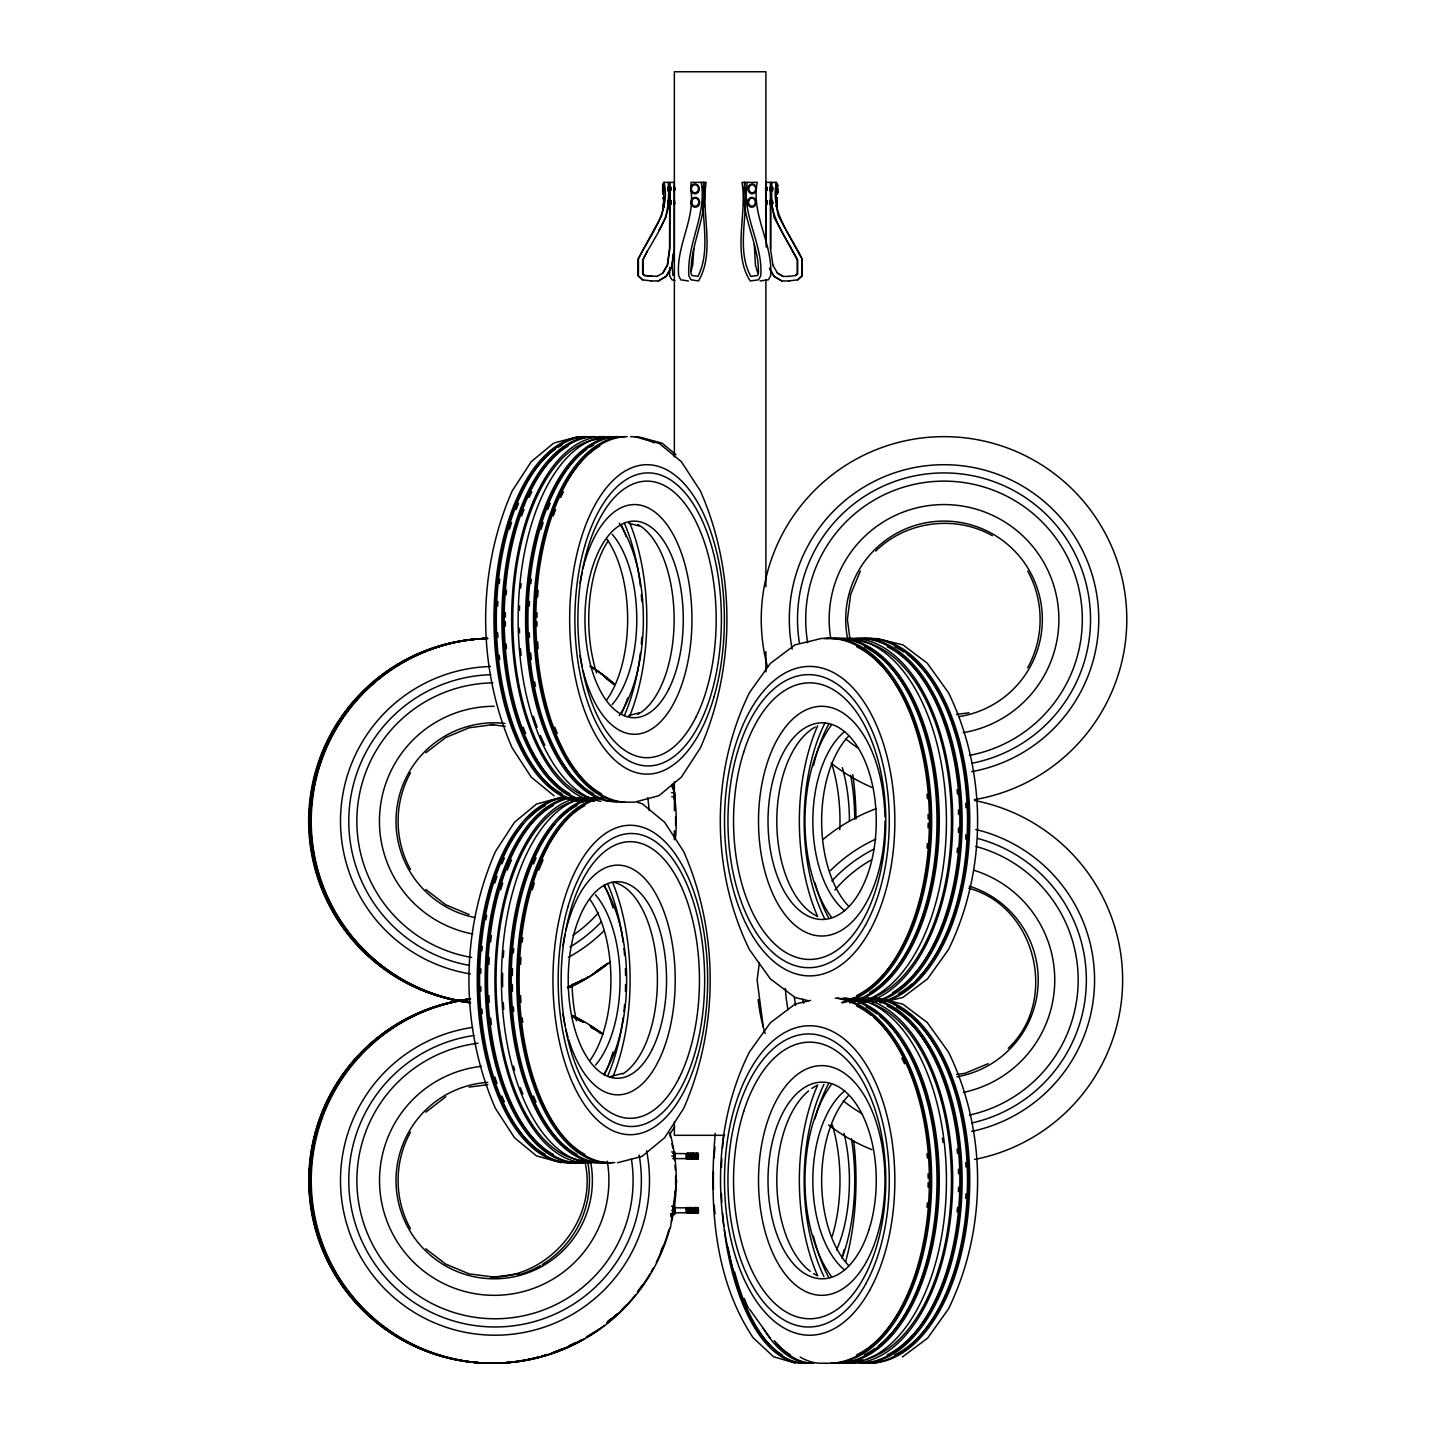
<?xml version="1.0" encoding="UTF-8"?>
<svg xmlns="http://www.w3.org/2000/svg" width="1435" height="1435" viewBox="0 0 1435 1435"><rect width="100%" height="100%" fill="white"/><g stroke="black" fill="none" stroke-linecap="round" stroke-linejoin="round"><path stroke-width="1.5" d="M765.59 189.312L765.59 187.806M765.734 202.712L765.68 200.362L765.895 201.779M765.572 190.64L765.842 188.631M765.967 202.03L766.38 204.272M765.68 189.564L765.895 190.999L766.182 188.631M766.577 190.891L766.523 188.128M766.703 204.398L766.649 202.03M766.9 202.658L766.99 201.061M770.003 189.312L770.003 188.272M771.008 189.833L771.33 187.411M771.958 203.967L771.492 202.174M772.173 202.712L771.779 200.344L772.335 201.779M772.245 202.963L772.496 201.671M772.532 188.81L772.64 187.07L772.371 189.833M772.712 188.792L772.712 189.833M662.934 191.375L662.898 186.424M662.952 190.191L663.078 188.738M663.634 203.573L663.759 182.371L668.62 182.371C675.221 212.685 655.311 235.035 642.629 260.004L642.629 273.888L644.423 275.502L657.302 276.381M776.945 203.573L776.532 197.33L776.407 198.783M777.573 190.819L777.465 192.846L777.196 183.949L777.196 193.851L777.357 191.662M777.626 190.191L777.357 186.424M668.046 188.81L668.064 187.662M668.118 204.398L668.118 200.362L668.333 201.653M668.315 189.689L668.315 188.631M668.477 188.272C668.172 185.151 667.939 190.173 668.567 187.806M668.979 187.321L668.567 188.272M669.015 202.532L668.656 203.68M669.32 189.689L668.997 188.631M669.499 189.133L669.248 190.281M669.643 187.07L669.32 188.128M669.697 202.532L670.306 203.447M669.661 189.689L669.912 188.272M670.163 189.133L670.001 190.155M670.378 202.532L670.145 204.272M670.342 189.689L670.342 188.631M670.629 201.779L670.827 200.523L670.845 204.398M670.683 189.689L670.683 188.631M670.845 189.133L670.773 190.066M673.733 189.689L673.733 188.631M673.93 203.07L674.271 201.061M674.073 189.689L674.073 188.631M674.45 202.532L674.593 204.218M674.432 202.084L674.773 203.357M671.598 792.64L674.845 792.64L674.629 798.542M671.598 1151.964L674.845 1151.964L674.719 1158.601L674.593 1157.328M671.598 1206.261L674.845 1206.261L674.719 1212.898L674.593 1211.624M766.093 188.81L765.572 187.411M766.38 200.81L766.146 202.532M766.559 202.658L766.685 204.38L766.828 202.532M770.218 202.963L770.38 201.061L770.631 202.209M770.164 189.259L769.913 190.155M770.29 203.07L770.469 201.671M770.326 189.833L770.667 187.806M770.667 189.833L771.008 188.272M771.743 203.07L771.115 200.362L771.582 201.295M772.191 189.259L772.335 190.891M772.676 202.658L772.478 204.021L772.586 202.963M777.178 188.469L777.304 191.375M668.333 202.963L668.315 203.913M668.262 201.779L668.459 204.272M668.477 189.564L668.279 190.981L668.064 190.066M668.602 201.779L668.459 200.362L668.333 201.295M669.015 202.963L668.853 202.03M668.943 201.779L669.338 200.774M669.158 189.564L668.943 190.999L669.14 189.958M669.356 202.963L668.943 203.447M669.41 188.38L669.248 187.411M669.625 201.779L670.001 200.774M669.822 189.564L669.822 189.958M669.697 202.963L669.553 248.757L667.347 264.937L662.791 273.027M669.912 187.806L670.342 188.128M670.199 203.537L670.127 201.187L670.378 202.084M670.163 189.564L670.611 190.64M670.288 201.779L670.36 201.295M670.593 187.806L670.773 188.81L670.827 187.393M670.701 202.963L670.163 204.398M673.894 189.564L674.055 190.819M673.75 203.68L674.091 202.963M674.737 190.155L674.755 188.128M686.343 1210.602L686.594 1212.18L686.325 1211.248M686.845 1211.355L686.827 1208.521M687.688 1156.305L687.455 1158.691M687.867 1157.076L687.867 1154.87M688.37 1156.305L687.742 1158.906L688.1 1157.112M688.549 1157.076L688.513 1154.224M689.051 1156.305L688.154 1158.278M688.961 1212.665L688.549 1209.884M688.89 1211.355L688.513 1208.521M689.051 1210.602L689.302 1212.18L689.033 1211.248M689.553 1211.355L689.535 1208.521M690.396 1156.305L690.181 1158.117M690.576 1157.076L690.576 1154.87M691.078 1156.305L690.289 1158.565M690.576 1209.149L690.648 1212.18L690.737 1211.248M691.257 1157.076L691.562 1154.224M691.257 1211.355L691.078 1210.602M692.1 1156.305L692.226 1158.278M692.603 1157.076L692.585 1154.224M692.764 1156.305L693.087 1158.763M692.262 1211.355L692.585 1208.521M692.764 1210.602L692.675 1212.18L692.764 1211.248M693.607 1154.224L693.159 1158.906L692.172 1157.112M693.446 1210.602L693.356 1212.18L693.446 1211.248M693.607 1208.521L693.769 1213.041M692.962 1158.583L693.84 1158.906L694.63 1154.87M692.89 1212.414L693.84 1213.185L693.787 1210.602M694.127 1210.602L694.379 1212.18M694.809 1156.305L695.419 1158.404L695.796 1157.543M695.311 1157.076L695.293 1154.224M695.473 1156.305L695.76 1158.027M695.473 1210.602L695.383 1212.18L695.473 1211.248M696.316 1154.224L695.939 1158.117M696.477 1213.041L696.154 1210.602M696.316 1158.44L697.338 1154.87M696.836 1210.602L697.087 1212.18L696.818 1211.248M698.307 1153.722L698.199 1158.924L697.518 1156.305M697.338 1209.149L697.338 1212.019L697.518 1210.602M697.841 1156.951L697.894 1153.184L696.836 1155.641M698.253 1155.803L698.002 1153.74M698.181 1210.602L698.092 1212.18L698.181 1211.248M698.361 1211.355L698.325 1208.037M697.93 1208.862L698.199 1213.221L698.522 1210.602M663.203 190.191L663.042 193.851L662.934 186.424M663.616 204.774L663.598 203.232M776.927 204.774L776.909 203.232M777.609 191.375L777.591 189.833M765.752 189.689L765.859 190.819M766.236 202.209L766.218 201.779M766.433 189.689L766.236 190.891L766.003 189.133M766.523 187.68L766.774 188.38M766.559 203.07L766.487 202.532M766.703 187.895L766.774 188.81M766.9 201.779L766.362 200.362L766.9 202.209M766.756 187.662L766.936 190.281M769.949 203.07L770.111 204.272M770.057 201.061L770.093 200.362M770.595 190.155L770.164 189.689M770.631 203.07L770.451 204.021L770.559 202.963M770.559 201.653L770.792 200.523L770.972 201.779M770.954 190.819L770.828 189.689M770.739 204.218L771.061 201.061L771.312 202.209M771.259 190.155L771.169 189.689M771.115 204.398L771.312 203.07M771.617 190.819L771.851 189.689M771.922 201.653L771.761 200.703M772.604 203.68L771.994 203.07M772.586 201.653L772.676 202.209M668.136 189.958L668.244 190.891M668.262 201.384L668.782 190.514M668.567 187.411L668.279 187.07M668.333 203.357L668.459 204.398M668.279 190.819L668.8 189.958M668.746 188.003L668.602 186.963M668.782 200.81L669.015 202.084M669.445 200.81L668.997 200.774M670.091 190.066L669.948 190.999L669.481 189.958M669.697 203.357L669.14 204.398M670.683 200.774L669.625 201.384L669.768 190.568M669.697 202.084L670.181 200.47M670.486 190.514L670.163 189.958M670.288 186.963L670.827 187.59M670.504 204.398L670.36 203.357M673.93 203.931L673.93 201.061M765.716 204.021L765.806 202.532M765.913 190.64L766.362 189.564M765.877 203.447L766.362 204.398M765.985 200.703L765.824 200.99M766.38 190.514L766.416 190.066M770.057 200.703L769.949 201.779M769.967 190.891L770.272 190.819M771.133 200.81L770.739 200.47M771.151 190.568L771.169 190.066M771.133 204.021L770.434 204.398M771.851 190.066L771.635 190.981M772.335 190.999L772.191 190.066L772.317 190.981M772.12 204.398L772.263 203.68M772.532 190.066L772.478 190.514M662.665 185.402L662.629 190.191M662.665 186.765L662.916 185.402L662.916 186.765M662.916 192.398L662.916 190.819M663.634 201.008L663.723 207.25L663.598 204.218M776.909 205.797L776.909 204.218M777.34 186.765L777.34 185.402M686.217 1158.565L686.827 1154.224M686.809 1158.278L686.845 1154.87M687.006 1156.951L687.491 1158.278M687.347 1211.248L687.329 1213.041M689.033 1156.951L689.015 1158.763M688.029 1211.248L687.867 1209.149M689.715 1156.951L689.069 1158.924L689.231 1155.588M690.379 1158.763L689.894 1154.87M688.692 1211.248L688.836 1212.575M690.522 1158.278L691.06 1156.951M690.056 1211.248L689.894 1209.149M691.724 1158.763L691.742 1156.951M691.562 1158.44L691.939 1155.588M692.423 1156.951L692.244 1158.44M691.401 1211.248L691.544 1212.575M691.742 1211.248L691.222 1208.521M693.392 1158.404L693.446 1156.951M692.244 1212.019L692.244 1208.521M692.423 1211.248L692.531 1212.97M694.109 1156.951L694.432 1158.763M694.719 1158.368L694.45 1156.951M694.899 1157.668L694.791 1156.951M695.796 1158.763L695.634 1154.224M694.45 1211.248L694.612 1208.521M696.154 1156.951L696.101 1158.404M694.935 1212.575L694.953 1208.521M696.818 1156.951L697.141 1158.763M697.159 1156.951C696.603 1159.283 698.271 1159.534 697.589 1157.112M696.154 1211.248L696.011 1209.884M697.5 1156.951L697.984 1158.278M696.549 1213.185L696.495 1211.248M697.948 1158.691L698.181 1156.951M697.643 1212.575L697.5 1211.248M697.841 1211.248L698.002 1208.521M674.755 794.29L674.593 800.838M674.629 1154.26L674.593 1160.162M674.593 1209.077L674.719 1207.804L674.845 1214.458L671.347 1214.458M668.925 187.124L669.428 187.662M674.558 190.281L674.414 188.128M671.616 1213.651L671.293 1216.97L670.988 1213.651M671.957 1213.651L671.634 1216.97L671.329 1213.651M663.347 198.783L663.562 199.322M663.598 198.783L663.723 197.33L663.867 199.824M766.218 186.945L766.362 187.895L766.9 186.945M766.039 204.272L766.146 202.963M765.877 201.384L766.344 200.47M769.931 187.321L770.147 188.003M770.487 190.353L770.469 201.348M770.29 201.779L770.075 200.47M770.936 187.321L770.828 188.38M770.434 204.272L770.9 202.963M771.671 190.891L771.761 200.47M772.156 204.021L771.904 202.963M777.357 185.922L777.375 184.613M776.819 207.088L776.873 205.044M777.555 191.662L777.465 193.851L777.573 192.398M686.091 1154.583L686.952 1153.83M686.307 1157.543L686.432 1158.691L686.073 1157.112M686.325 1155.014L686.271 1153.83M687.096 1157.112L686.683 1158.924L686.522 1155.588M687.15 1158.278L686.737 1158.906M687.437 1154.583L687.993 1153.435M687.688 1155.014L687.742 1153.184L687.006 1155.014M686.091 1208.862L686.917 1207.965M688.8 1154.583L688.854 1153.74M686.325 1209.292L686.271 1208.126M686.737 1213.185L686.307 1211.822L686.934 1212.665M686.612 1208.126L686.683 1207.499M689.446 1158.906L689.517 1158.278M687.526 1207.84L687.096 1208.862L687.311 1207.732M689.787 1158.906L689.697 1157.543M690.145 1154.583L690.361 1153.435M687.491 1212.575L688.011 1211.822M688.674 1207.732L687.778 1208.862L687.706 1207.499M690.486 1154.583L691.078 1153.22M688.118 1208.862L687.993 1207.732M691.006 1153.83L690.199 1153.74M688.154 1212.575L688.352 1213.041M691.168 1154.583L691.365 1153.991M688.674 1211.822L688.423 1213.185M691.383 1157.543L691.437 1158.924M688.979 1208.126L688.818 1208.378M689.392 1213.221L689.015 1211.822M689.32 1208.126L689.661 1208.288M691.742 1155.014L692.208 1153.722M692.513 1154.583L692.244 1153.74M690.02 1212.306L690.414 1213.221L689.822 1211.965M692.89 1158.117L693.033 1153.83M690.486 1208.862L690.737 1207.499L690.396 1209.292M693.195 1154.583L692.908 1153.74M693.715 1153.83L693.159 1153.184M691.168 1208.862L691.042 1207.732M693.876 1154.583L694.074 1153.991M691.562 1208.037L691.724 1208.736M694.092 1157.543L693.876 1158.691M691.688 1208.126L691.76 1207.499M691.849 1212.97L691.724 1211.822M694.271 1153.74L694.127 1155.641M692.226 1212.575L691.849 1211.965M692.513 1208.862L693.015 1207.965M695.114 1157.543L694.953 1158.44M695.222 1154.583L695.527 1153.184L695.114 1154.44M693.033 1208.126L692.513 1207.642M695.473 1155.014L695.742 1153.83M693.195 1208.862L693.195 1207.642M695.903 1154.583L696.495 1153.22L697.123 1153.991M693.015 1212.18L692.89 1208.001L694.396 1208.126M695.939 1154.099L695.903 1153.363M693.876 1208.862L693.751 1207.732M694.127 1207.499L694.253 1208.001M696.836 1153.22L696.926 1154.583L696.549 1153.184M694.253 1212.575L694.271 1212.736M694.558 1212.97L694.432 1211.822M694.558 1208.862L694.307 1207.84M695.114 1211.822L695.204 1213.185L694.558 1211.965M695.222 1208.862L695.688 1207.822M697.93 1154.583L698.163 1153.435M695.921 1211.965L695.491 1213.221L695.455 1211.822L696.405 1212.665M695.473 1209.292L695.742 1208.126M695.903 1208.862L695.778 1207.732M698.325 1158.278L698.343 1154.224M696.962 1212.575L697.141 1211.822M697.105 1208.126L696.603 1208.378M697.267 1208.862L696.585 1207.642M697.787 1208.126L697.213 1207.481M697.823 1211.822L697.015 1212.88M697.984 1212.575L698.253 1210.763M715.24 1133.453C709.141 1202.799 713.482 1278.19 753.124 1337.779L773.537 1356.721L795.259 1363.178M777.465 189.868L777.483 188.29M693.805 248.757L692.746 264.937L691.096 271M668.1 190.64L668.315 188.128M669.158 204.38L669.517 201.061M670.845 204.38L670.791 203.214M662.791 183.949L662.683 185.922L662.88 184.613M777.393 185.276L777.465 183.949L777.555 185.922M776.712 198.676L776.783 197.33L776.873 199.322M776.873 206.586L776.407 205.797M688.136 1154.099L688.746 1153.184L688.674 1154.44M691.168 1158.691L691.598 1155.588M691.903 1153.74L691.796 1153.184M692.746 1154.44L692.405 1153.435M688.459 1212.97L688.728 1213.221M690.181 1208.378L689.733 1207.499L689.697 1208.736M694.414 1158.027L694.271 1158.44M695.455 1154.44L694.558 1153.363M692.065 1207.732L692.37 1208.288M692.19 1212.97L691.544 1212.414M692.728 1212.306L692.531 1211.965M698.289 1158.691L672.71 1158.601M694.576 1208.378L695.15 1207.499L695.114 1208.736M695.527 1207.481L695.222 1207.642M695.76 1212.306L695.24 1211.965M698.468 1212.306L697.948 1211.965M765.877 186.945L766.093 188.003M769.913 204.057L770.093 204.398M771.6 200.774L771.312 201.779M771.438 204.398L771.241 203.357L771.779 204.398M772.12 200.344L771.815 200.81M670.486 1227.786L676.71 1180.467M759.366 962.777L757.106 979.979L763.33 1027.299M658.288 280.973L666.145 276.309L671.724 266.408L673.499 253.403M651.239 280.973L658.539 280.937L666.396 276.273L671.957 266.408L674.324 249.062L674.324 182.371L669.553 182.371L669.553 186.586M686.145 1153.74L686.504 1154.87M688.172 1153.74L687.993 1154.44M687.508 1154.224L687.58 1158.565M688.37 1153.22L688.459 1154.583L688.118 1153.363M690.074 1153.22L689.804 1154.583L690.612 1153.525M691.813 1158.906L691.849 1157.668M693.589 1153.74L693.5 1153.184M693.5 1158.906L693.535 1157.668M694.181 1158.906L694.558 1157.668M695.204 1158.906L695.06 1157.884M695.867 1158.906L696.136 1157.543L695.634 1158.44M697.32 1153.74L697.141 1154.44M688.37 1207.499L688.37 1209.938M688.854 1208.037L688.674 1208.736M689.643 1212.665L689.876 1208.521M690.45 1213.185L691.168 1211.965M692.1 1207.499L692.405 1208.736M692.782 1213.221L692.352 1212.665M695.832 1207.499L695.724 1212.18M696.441 1208.288L696.872 1207.481L696.459 1208.736M696.172 1213.221L696.136 1211.822L697.087 1212.665M672.71 1212.88L698.45 1212.665M698.325 1153.74L672.746 1153.525M663.759 205.6L661.535 215.95L638.091 258.946L638.091 275.915L642.432 279.825L651.526 280.937M658.88 230.497L665.84 217.528L668.315 202.694M672.477 258.192L673.858 252.739M410.482 772.819C393.979 802.596 393.979 839.708 410.482 869.466M410.482 1132.143C393.979 1161.919 393.979 1199.032 410.482 1228.79M860.318 571.094L850.668 594.413L847.385 619.418L850.13 640.261M1027.711 667.741C1044.232 637.983 1044.232 600.852 1027.711 571.094M647.382 250.928L642.952 260.004L642.952 273.87L644.728 275.466L651.813 276.381M669.93 1134.081L674.593 1126.852M1008.213 1048.321C1058.797 1000.733 1036.142 906.328 968.769 888.247M795.528 275.466L797.304 273.87L797.304 260.004L774.093 217.546L771.617 202.694M797.519 279.789L801.842 275.897L801.842 258.964M553.175 443.523L531.219 461.711L512.151 490.985C476.833 571.507 476.833 667.329 512.151 747.868L531.219 777.142L554.143 795.905M642.234 1156.233L664.638 1137.704L683.688 1108.43C719.007 1027.89 719.007 932.068 683.688 851.547L664.638 822.273L642.234 803.726L637.409 802.38M425.818 752.819L445.801 737.447L469.066 727.796L494.053 724.496M875.691 551.094C906.059 521.048 955.226 514.573 992.338 535.721M425.818 1112.143L445.801 1096.771M794.936 1004.213L770.344 1022.76L749.411 1052.034C715.688 1119.497 712.998 1199.463 733.518 1271.302M686.558 1153.525L686.307 1154.44M687.221 1153.525L686.648 1154.44M689.231 1153.543L689.051 1155.641M694.163 1153.184L694.432 1154.44M690.97 1158.565L690.827 1157.668M690.917 1207.84L691.024 1208.288M688.262 1212.862L688.118 1211.965M696.405 1207.965L695.778 1208.736M690.253 1212.88L690.486 1211.965M697.697 1212.88L697.607 1211.965M657.033 276.435L663.024 272.991L667.58 264.919L669.786 248.757L669.786 182.371M902.454 1356.954L927.548 1338.191L948.481 1308.917C987.298 1229.382 987.298 1131.551 948.481 1052.034L927.189 1022.455L902.956 1004.213L882.938 999.334M988.195 1063.676L964.894 1073.344L956.553 1074.438M554.143 442.949L577.785 436.724M628.691 715.599L639.131 712.854M561.067 797.286L536.457 804.084L514.483 822.273L495.434 851.547C460.115 932.068 460.115 1027.89 495.434 1108.43L514.483 1137.704L536.457 1155.892L561.067 1162.691M609.875 1076.698L622.395 1073.416M641.696 1156.466L617.463 1162.763M795.438 1003.998L810.631 1000.374M889.431 1000.733L902.956 997.397L927.548 978.867L948.481 949.593C987.298 870.058 987.298 772.227 948.481 692.71L927.189 663.114L902.956 644.889L876.426 638.449M469.066 1087.12L487.81 1084.645M490.86 1277.114C549.228 1278.101 598.646 1218.889 584.888 1161.722M493.766 1277.114L518.735 1273.832M788.425 276.381L795.815 275.502L797.609 273.888L797.609 260.004C785.178 235.376 765.429 212.129 771.94 182.371M788.73 280.937L797.806 279.825L802.165 275.915L802.165 258.946C790.272 234.084 769.877 212.254 776.478 182.371L771.617 182.371L771.617 186.514M956.535 714.415L969.038 712.782M765.913 182.371L770.685 182.371L770.685 248.757M788.712 276.435L782.954 276.381L777.214 272.991M688.387 280.973L680.8 279.825L678.719 275.915C675.706 246.587 694.971 220.183 691.024 190.658M760.12 280.937L768.353 279.789L770.595 275.897C773.196 243.753 750.9 215.107 757.232 182.371L742.003 182.371C747.384 213.851 731.958 252.793 750.236 280.973L758.487 279.825L760.747 275.915C763.348 243.771 741.052 215.107 747.384 182.371M788.999 280.973L781.698 280.937L773.86 276.273L770.147 269.69M828.784 638.378L821.484 638.449L794.936 644.889L770.344 663.436L749.411 692.71C710.594 772.227 710.594 870.058 749.411 949.593L770.344 978.867L794.936 997.397M671.724 796.73L674.97 796.73M724.657 1135.318L674.36 1135.318L674.36 1121.883M671.724 1156.072L674.97 1156.072M672.746 1207.822L698.397 1207.822M671.724 1210.351L674.97 1210.351M822.058 1363.25L828.784 1363.25A182.783 100.611 -90 0 0 929.342 1186.422A182.783 100.611 -90 0 0 835.331 998.078M773.86 276.273L781.967 280.973M490.86 724.496L505.425 726.433M494.053 1277.114L469.066 1273.832L445.801 1264.163L425.818 1248.809M795.438 997.63L808.461 1000.733M674.952 280.543L671.903 279.789L669.643 275.897L669.643 267.43M634.79 436.724L659.4 443.523L681.356 461.711L700.423 490.985C735.742 571.507 735.742 667.329 700.423 747.868L681.356 777.142L658.97 795.672L634.79 802.129L627.203 802.201A182.783 91.392 -90 0 1 535.829 619.418A182.783 91.392 -90 0 1 627.203 436.653M628.691 523.255L639.131 525.999M638.144 436.724L662.109 443.164L675.939 454.716M469.066 914.508L445.801 904.839L425.818 889.485M783.205 276.435L777.465 273.027L772.676 264.919M642.736 279.789L638.414 275.897L638.414 258.964C650.306 234.084 670.683 212.254 664.082 182.371M749.59 1309.24L770.344 1338.191M786.093 230.174L801.017 257.26M672.943 275.466L672.01 263.968M769.447 268.058L774.111 276.309M785.017 228.309L778.398 215.968L776.156 205.6M757.788 272.991L755.42 264.919L754.272 244.327M692.818 1153.184L692.405 1154.44M690.791 1153.184L691.042 1154.44M692.118 1158.924L692.19 1157.668M687.401 1153.184L687.329 1154.44M694.486 1213.221L694.899 1211.965M687.706 1213.221L687.455 1211.965M687.024 1213.221L686.773 1211.965M772.909 264.937L770.469 248.757L770.469 203.465M674.378 186.945L674.235 187.895M674.091 200.99L673.75 201.295M669.105 190.568L669.428 190.066M669.822 204.398L669.643 204.057M697.93 1153.363L698.163 1154.44M690.145 1153.363L690.396 1155.014M687.437 1153.363L687.652 1154.44M686.432 1207.642L686.307 1208.736M663.096 184.111L663.203 187.626M771.653 186.963L771.51 188.003M696.962 1153.722L696.818 1155.014M694.253 1153.722L694.307 1154.87M693.231 1208.001L693.105 1209.292M690.002 1158.404L689.804 1157.112M689.32 1158.404L689.535 1154.224M691.024 1212.701L690.97 1211.535M690.522 1208.001L691.078 1209.938M687.813 1208.001L687.688 1209.292M674.593 200.47L674.432 201.653M668.961 187.07L668.818 188.272M776.694 206.586L776.694 201.008M771.42 204.218L771.582 202.963M770.487 187.662L770.164 188.81M766.254 187.411L765.752 188.38M766.721 200.523L766.559 201.779M765.662 204.218L765.806 202.963M698.289 1157.668L698.253 1156.466M697.661 1154.224L697.518 1155.641M696.639 1154.224L696.352 1156.341M697.661 1208.521L697.518 1209.938M697.32 1208.521L696.836 1209.938M696.746 1212.18L696.316 1208.521M695.293 1208.521L695.06 1212.18M694.271 1208.521L694.127 1209.938M692.244 1154.224L692.083 1155.641M690.558 1154.224L691.078 1155.641M690.217 1154.224L690.396 1155.641M691.903 1208.521L691.76 1209.938M689.876 1154.224L689.715 1155.641M690.217 1208.521L690.396 1209.938M687.849 1154.224L688.37 1155.641M687.508 1208.521L687.257 1212.18L687.186 1209.149M686.486 1208.521L686.343 1209.938M777.573 185.402L777.573 186.765M777.34 190.819L777.34 192.398M776.909 198.783L776.909 200.165M674.737 187.321L674.576 188.272M663.58 204.774L663.598 205.797M663.347 204.218L663.347 205.797M662.665 190.819L662.665 192.398M772.496 200.81L771.994 201.779M772.012 187.411L771.94 190.155M693.966 1154.87L693.966 1156.341M693.966 1209.149L693.966 1210.638M691.257 1154.87L691.257 1156.341M691.257 1209.149L691.257 1210.638M688.549 1154.87L688.71 1156.305M670.001 187.68L670.683 188.128M669.697 201.653L669.481 200.344L669.015 201.653M668.638 187.68L668.818 188.685M663.616 199.824L663.885 201.008M662.647 189.833L662.647 191.375M766.936 187.806L766.954 188.792M766.523 190.155L766.344 189.133M674.271 201.51L674.289 202.55M670.001 188.128L670.001 189.169M777.375 187.626L777.286 190.191M662.952 187.626L663.221 188.9M776.156 182.371L776.156 198.927M770.469 182.371L770.469 186.586M766.146 182.371L766.146 247.035M765.895 241.923L765.895 71.75L674.36 71.75L674.36 456.868M765.895 279.986L765.895 586.736M765.895 651.669L765.895 671.831M765.124 652.602L765.124 653.983M764.801 652.602L764.801 653.983M745.016 182.371C738.666 214.443 759.617 242.623 758.38 273.888L757.447 275.502L750.882 276.435C735.42 248.865 749.357 212.47 744.37 182.371M703.921 182.371C699.258 212.613 712.262 248.327 697.948 276.381L691.921 275.466L691.06 273.87C689.93 242.73 709.249 214.192 703.365 182.371M701.195 182.371C707.06 214.873 686.486 243.896 688.89 275.897L690.952 279.789L698.54 280.937C715.473 252.13 701.033 213.994 706.11 182.371L691.024 182.371L691.024 186.514M674.36 781.537L674.36 794.972M673.912 795.116A182.783 182.514 90 0 1 674.486 799.456L674.36 810.649M674.36 830.793L674.36 839.762M668.315 182.371L668.315 186.514M803.08 1363.25A182.783 81.849 -90 0 1 724.316 1230.064M723.778 1225.687A182.783 81.849 -90 0 1 722.54 1212.97M721.823 1202.153A182.783 81.849 -90 0 1 721.446 1193.472M721.446 1167.48A182.783 81.849 -90 0 1 721.823 1158.78M722.54 1147.982A182.783 81.849 -90 0 1 723.778 1135.246M805.483 1363.25A182.783 81.849 -90 0 1 734.612 1271.858M748.335 1308.11A180.505 80.826 90 0 1 744.334 1298.531M832.246 1124.807A98.315 44.019 90 0 1 832.246 1236.145M782.165 1354.837A180.505 80.826 90 0 1 728.011 1247.356M853.664 1140.735A153.545 68.754 -90 0 1 845.574 1261.813M813.645 1363.25A182.783 81.849 90 0 1 774.254 1340.703M851.403 1138.726A120.074 53.759 90 0 1 842.166 1257.688M844.031 1133.327A98.315 44.019 90 0 1 836.533 1249.993M844.067 1249.813A146.514 65.597 -90 0 1 841.914 1258.082M811.241 1363.25A182.783 81.849 -90 0 1 763.151 1328.362M790.326 1354.837A180.505 80.826 -90 0 1 775.474 1342.353M821.322 1363.25A182.783 81.849 -90 0 1 800.138 1357.026M714.989 1214.01A154.729 69.275 -90 0 1 714.235 1205.149M713.464 1189.418A154.729 69.275 -90 0 1 713.464 1171.516M714.074 1158.045A154.729 69.275 -90 0 1 714.989 1146.942M571.578 1015.155A182.783 182.514 -90 0 1 603.13 1034.151M670.055 1133.166A182.783 182.514 -90 0 1 671.616 1221.49M670.055 1227.786A182.783 182.514 -90 0 1 586.861 1337.671M585.014 1338.765A182.783 182.514 -90 0 1 320.938 1239.23A182.783 182.514 -90 0 1 469.945 999.262M572.439 1016.088A182.783 182.514 -90 0 1 583.901 1022.186M591.274 1026.689A182.783 182.514 -90 0 1 600.26 1032.841M662.898 1246.351A182.783 182.514 -90 0 1 660.423 1252.432M642.593 1284.684A182.783 182.514 -90 0 1 637.445 1291.733M626.198 1305.061A182.783 182.514 -90 0 1 621.714 1309.724M617.05 1314.209A182.783 182.514 -90 0 1 607.184 1322.783M598.485 1329.384A182.783 182.514 -90 0 1 585.767 1337.671M582.036 1339.824A182.783 182.514 -90 0 1 541.964 1356.452M539.883 1357.026A182.783 182.514 -90 0 1 313.655 1216.127A182.783 182.514 -90 0 1 468.832 999.262M572.906 1016.088A182.783 182.514 -90 0 1 584.368 1022.186M589.911 1025.523A182.783 182.514 -90 0 1 602.485 1034.151M669.41 1133.166A182.783 182.514 -90 0 1 670.468 1137.345M671.903 1143.695A182.783 182.514 -90 0 1 672.728 1147.982M673.768 1154.457A182.783 182.514 -90 0 1 674.342 1158.78M675.006 1165.31A182.783 182.514 -90 0 1 675.311 1169.651M675.58 1176.162A182.783 182.514 -90 0 1 675.58 1184.79M675.311 1191.283A182.783 182.514 -90 0 1 675.006 1195.642M674.342 1202.153A182.783 182.514 -90 0 1 673.768 1206.494M672.728 1212.97A182.783 182.514 -90 0 1 671.903 1217.257M668.836 1229.849A182.783 182.514 -90 0 1 656.297 1262.334M653.284 1268.11A182.783 182.514 -90 0 1 651.185 1271.858M650.091 1273.724A182.783 182.514 -90 0 1 637.911 1291.733M635.221 1295.177A182.783 182.514 -90 0 1 607.651 1322.783M604.225 1325.474A182.783 182.514 -90 0 1 586.233 1337.671M584.368 1338.765A182.783 182.514 -90 0 1 542.43 1356.452M540.349 1357.026A182.783 182.514 -90 0 1 314.122 1216.127A182.783 182.514 -90 0 1 469.299 999.262M631.454 1159.247A138.298 138.101 -90 0 1 514.788 1317.348A138.298 138.101 -90 0 1 358.122 1198.871A138.298 138.101 -90 0 1 478.034 1043.227M639.131 1154.996A146.514 146.298 -90 0 1 519.093 1324.989A146.514 146.298 -90 0 1 350.535 1203.122A146.514 146.298 -90 0 1 473.855 1035.514M646.611 1150.762A154.729 154.496 -90 0 1 522.25 1332.774A154.729 154.496 -90 0 1 342.499 1205.346A154.729 154.496 -90 0 1 472.599 1027.388M607.274 1161.22A114.854 114.692 -90 0 1 511.326 1294.047A114.854 114.692 -90 0 1 380.508 1195.463A114.854 114.692 -90 0 1 481.389 1066.331M590.485 1161.256A98.315 98.172 -90 0 1 509.138 1277.652A98.315 98.172 -90 0 1 396.598 1191.176A98.315 98.172 -90 0 1 487.792 1082.367M583.041 1022.186A182.783 182.514 -90 0 0 571.578 1016.088A182.783 182.514 -90 0 1 581.032 1021.11M611.346 1318.568A182.783 182.514 -90 0 1 608.01 1321.402M575.453 1342.909A182.783 182.514 -90 0 1 569.605 1345.797A182.783 182.514 -90 0 0 575.309 1342.909M563.632 1348.487A182.783 182.514 -90 0 1 551.435 1353.205A182.783 182.514 -90 0 0 563.489 1348.487M547.309 1354.586A182.783 182.514 -90 0 1 541.103 1356.452A182.783 182.514 -90 0 0 547.166 1354.586M539.022 1357.026A182.783 182.514 -90 0 1 312.579 1215.05A182.783 182.514 -90 0 1 470.124 998.993M572.045 1016.088A182.783 182.514 -90 0 1 583.507 1022.186M590.879 1026.689A182.783 182.514 -90 0 1 599.848 1032.841M616.655 1314.209A182.783 182.514 -90 0 1 606.79 1322.783M592.691 1333.079A182.783 182.514 -90 0 1 587.202 1336.559M581.641 1339.824A182.783 182.514 -90 0 1 551.901 1353.205M547.775 1354.586A182.783 182.514 -90 0 1 541.551 1356.452M539.488 1357.026A182.783 182.514 -90 0 1 313.027 1215.05A182.783 182.514 -90 0 1 470.59 998.993M611.202 1318.568A182.783 182.514 -90 0 1 607.866 1321.402M538.878 1357.026A182.783 182.514 -90 0 1 312.417 1215.05A182.783 182.514 -90 0 1 469.98 998.993M574.969 1018.043A182.783 182.514 -90 0 1 580.673 1021.11M574.969 1342.909A182.783 182.514 -90 0 1 569.121 1345.797M561.139 1349.331A182.783 182.514 -90 0 1 555.04 1351.734M538.52 1357.026A182.783 182.514 -90 0 1 312.077 1215.05A182.783 182.514 -90 0 1 469.64 998.993M587.579 1161.256A98.315 98.172 -90 0 1 542.197 1264.54M540.367 1265.616A98.315 98.172 -90 0 1 518.735 1274.872M875.673 998.078A182.783 100.611 -90 0 1 969.683 1186.422A182.783 100.611 -90 0 1 869.126 1363.25M817.681 1275.948A153.545 84.521 -90 0 1 817.681 1085.004M823.959 1276.63A146.514 80.647 -90 0 1 823.959 1084.322M875.619 998.383A182.783 100.611 90 0 1 967.405 1188.431A182.783 100.611 90 0 1 866.883 1363.25M896.606 1007.011A180.505 99.374 -90 0 1 968.481 1182.153A180.505 99.374 -90 0 1 894.848 1354.837M848.713 1265.616A98.315 54.117 -90 0 1 848.713 1095.318M845.197 998.078A182.783 100.611 -90 0 1 939.207 1186.422A182.783 100.611 -90 0 1 838.632 1363.25M866.13 1007.011A180.505 99.374 -90 0 1 876.659 1013.702M880.085 1016.41A180.505 99.374 -90 0 1 938.006 1182.171A180.505 99.374 -90 0 1 878.381 1345.922M874.937 1348.505A180.505 99.374 -90 0 1 864.354 1354.837M828.605 1277.258A139.464 76.772 -90 0 1 813.448 1235.965M815.044 1118.744A139.464 76.772 -90 0 1 828.605 1083.694M965.755 1162.529A180.505 99.374 -90 0 1 965.97 1167.032M965.97 1193.92A180.505 99.374 -90 0 1 965.755 1198.422M868.049 998.078A182.783 100.611 90 0 1 962.06 1186.422A182.783 100.611 90 0 1 861.502 1363.25M887.225 1006.114A180.505 99.374 90 0 1 960.876 1180.467A180.505 99.374 90 0 1 887.225 1354.837M865.807 998.078A182.783 100.611 -90 0 1 959.818 1186.422A182.783 100.611 -90 0 1 859.26 1363.25M858.632 998.078A182.783 100.611 90 0 1 952.553 1190.386A182.783 100.611 90 0 1 847.726 1363.071M858.56 1000.338A180.505 99.374 90 0 1 867.224 1002.06M871.493 1003.442A180.505 99.374 90 0 1 951.423 1184.431A180.505 99.374 90 0 1 867.224 1358.873M862.901 1359.914A180.505 99.374 90 0 1 854.238 1360.936M852.372 998.078A182.783 100.611 -90 0 1 946.383 1186.422A182.783 100.611 -90 0 1 845.807 1363.25M831.457 1276.612A120.074 66.1 -90 0 1 831.457 1084.34M844.605 1270.029A98.315 54.117 -90 0 1 812.838 1180.467A98.315 54.117 -90 0 1 844.605 1090.923M842.955 998.078A182.783 100.611 -90 0 1 936.965 1186.422A182.783 100.611 -90 0 1 836.408 1363.25M942.4 1138.081A180.505 99.374 90 0 1 942.956 1142.457M837.574 998.078A182.783 100.611 -90 0 1 931.584 1186.422A182.783 100.611 -90 0 1 831.026 1363.25M816.928 1275.446A98.315 54.117 90 0 1 813.555 1273.58M810.237 1271.32A98.315 54.117 90 0 1 776.819 1182.099A98.315 54.117 90 0 1 808.605 1090.923M811.887 1088.447A98.315 54.117 90 0 1 816.928 1085.506M957.109 1149.094A180.505 99.374 -90 0 1 957.522 1153.543M958.437 1169.274A180.505 99.374 -90 0 1 958.562 1173.776M958.562 1187.176A180.505 99.374 -90 0 1 958.437 1191.66M957.522 1207.391A180.505 99.374 -90 0 1 957.109 1211.858M856.731 1006.114A180.505 99.374 -90 0 1 870.758 1015.029M874.166 1017.863A180.505 99.374 -90 0 1 929.952 1197.346A180.505 99.374 -90 0 1 856.731 1354.837M901.862 1058.187A180.505 99.374 90 0 1 904.588 1063.783M927.028 1153.543A180.505 99.374 90 0 1 927.369 1158.027M928.086 1173.776A180.505 99.374 90 0 1 928.14 1178.243M928.14 1182.709A180.505 99.374 90 0 1 928.086 1187.176M927.369 1202.907A180.505 99.374 90 0 1 927.028 1207.391M767.474 666.737A182.783 182.783 0 0 1 902.328 441.46A182.783 182.783 0 0 1 1123.21 583.381A182.783 182.783 0 0 1 974.365 799.672M872.067 787.438A182.783 182.783 0 0 1 831.026 763.097M792.174 649.122A154.729 154.729 0 0 1 915.028 467.451A154.729 154.729 0 0 1 1096.143 591.112A154.729 154.729 0 0 1 971.621 771.671M857.664 747.796A154.729 154.729 0 0 1 845.645 738.846M799.385 642.79A146.514 146.514 0 0 1 919.261 475.021A146.514 146.514 0 0 1 1088.178 593.247A146.514 146.514 0 0 1 971.603 763.312M807.708 642.772A138.298 138.298 0 0 1 919.978 483.236A138.298 138.298 0 0 1 1080.089 594.682A138.298 138.298 0 0 1 969.468 755.366M830.793 638.683A114.854 114.854 0 0 1 924.768 506.196A114.854 114.854 0 0 1 1057.254 600.171A114.854 114.854 0 0 1 963.28 732.657M847.601 638.629A98.315 98.315 0 0 1 926.221 522.717A98.315 98.315 0 0 1 1040.967 603.041A98.315 98.315 0 0 1 958.993 716.603M596.601 672.943A98.315 48.718 90 0 1 608.386 540.547M598.843 436.653A182.783 90.566 90 0 1 605.283 437.101M606.395 437.101A182.783 90.566 90 0 1 612.835 436.653M630.557 436.653A182.783 90.566 90 0 1 636.996 437.101M641.301 437.944A182.783 90.566 90 0 1 654.001 442.877M601.534 793.788A180.505 90.261 -90 0 1 534.627 621.229A180.505 90.261 -90 0 1 599.794 446.034M624.889 802.201A182.783 91.392 90 0 1 533.497 619.418A182.783 91.392 90 0 1 624.889 436.653M584.762 562A114.854 57.436 90 0 1 671.419 531.434A114.854 57.436 90 0 1 671.419 707.419A114.854 57.436 90 0 1 584.762 676.854M584.206 674.863A114.854 57.436 90 0 1 583.13 670.773M582.144 666.575A114.854 57.436 90 0 1 580.027 655.759M580.027 583.076A114.854 57.436 90 0 1 582.144 572.26M583.13 568.081A114.854 57.436 90 0 1 584.206 563.991M629.373 521.999A153.545 76.772 -90 0 1 629.373 716.854M624.368 523.273A146.514 73.257 90 0 1 640.387 585.839M641.301 594.7A146.514 73.257 90 0 1 641.786 601.426M641.786 637.427A146.514 73.257 90 0 1 641.301 644.154M640.387 652.997A146.514 73.257 90 0 1 624.368 715.581M586.915 801.376A182.783 91.392 -90 0 1 504.313 610.736A182.783 91.392 -90 0 1 595.597 436.653M525.623 733.446A180.505 90.261 -90 0 1 523.201 727.204M506.519 648.584A180.505 90.261 -90 0 1 506.178 644.1M505.407 626.126A180.505 90.261 -90 0 1 505.353 621.66M505.353 617.193A180.505 90.261 -90 0 1 505.407 612.727M506.178 594.736A180.505 90.261 -90 0 1 506.519 590.269M521.64 515.918A180.505 90.261 -90 0 1 523.99 509.533M529.067 497.443A180.505 90.261 -90 0 1 531.775 491.792M557.246 733.446A180.505 90.261 -90 0 1 554.807 727.204M538.143 648.584A180.505 90.261 -90 0 1 537.659 641.858M537.013 626.126A180.505 90.261 -90 0 1 536.959 621.66M536.959 617.193A180.505 90.261 -90 0 1 537.013 612.727M537.659 596.978A180.505 90.261 -90 0 1 538.143 590.269M553.264 515.918A180.505 90.261 -90 0 1 555.614 509.533M560.69 497.443A180.505 90.261 -90 0 1 563.399 491.792M617.158 802.147A182.783 91.392 90 0 1 527.919 617.265A182.783 91.392 90 0 1 619.31 436.653M535.47 686.307A180.505 90.261 90 0 1 534.627 681.858M531.327 659.634A180.505 90.261 90 0 1 530.627 653.033M529.497 637.373A180.505 90.261 90 0 1 529.3 632.871M529.3 605.983A180.505 90.261 90 0 1 529.497 601.48M530.842 583.615A180.505 90.261 90 0 1 531.327 579.22M541.139 529.174A180.505 90.261 90 0 1 543.165 522.483M547.704 509.533A180.505 90.261 90 0 1 550.179 503.362M593.624 793.788A180.505 90.261 -90 0 1 526.806 626.664A180.505 90.261 -90 0 1 586.7 449.37M590.162 447.074A180.505 90.261 -90 0 1 593.624 445.065M608.314 801.376A182.783 91.392 -90 0 1 525.694 610.736A182.783 91.392 -90 0 1 616.978 436.653M600.87 801.376A182.783 91.392 90 0 1 518.25 610.736A182.783 91.392 90 0 1 609.534 436.653M596.619 799.474A180.505 90.261 90 0 1 512.833 613.014A180.505 90.261 90 0 1 603.041 438.913M594.359 801.376A182.783 91.392 -90 0 1 511.954 604.261A182.783 91.392 -90 0 1 609.534 437.101M569.91 793.788A180.505 90.261 90 0 1 503.021 621.229A180.505 90.261 90 0 1 568.17 446.034M637.696 524.457A98.315 49.167 -90 0 1 674.127 619.418A98.315 49.167 -90 0 1 637.696 714.397M584.601 801.376A182.783 91.392 -90 0 1 501.981 610.736A182.783 91.392 -90 0 1 593.265 436.653M544.816 745.213A180.505 90.261 90 0 1 540.421 735.491M537.138 727.204A180.505 90.261 90 0 1 533.407 716.37M521.084 655.239A180.505 90.261 90 0 1 520.475 648.584M519.542 632.871A180.505 90.261 90 0 1 519.398 628.369M519.398 610.485A180.505 90.261 90 0 1 519.542 605.983M520.654 588.045A180.505 90.261 90 0 1 521.084 583.615M583.363 802.004A182.783 91.392 90 0 1 496.331 615.095A182.783 91.392 90 0 1 587.686 436.653M576.691 801.376A182.783 91.392 -90 0 1 494.07 610.736A182.783 91.392 -90 0 1 585.354 436.653M621.14 524.528A139.464 69.741 -90 0 1 626.144 536.618M627.669 697.966A139.464 69.741 -90 0 1 621.14 714.307M619.31 523.291A120.074 60.037 -90 0 1 619.31 715.563M606.664 538.86A98.315 49.167 -90 0 1 606.664 699.975M612.189 534.268A98.315 49.167 90 0 1 612.189 704.567M499.703 659.634A180.505 90.261 -90 0 1 499.219 655.239M497.873 637.373A180.505 90.261 -90 0 1 497.676 632.871M497.676 605.983A180.505 90.261 -90 0 1 497.873 601.48M499.219 583.615A180.505 90.261 -90 0 1 499.703 579.22M509.533 529.174A180.505 90.261 -90 0 1 511.56 522.483M516.08 509.533A180.505 90.261 -90 0 1 518.555 503.362M562 793.788A180.505 90.261 90 0 1 495.183 626.664A180.505 90.261 90 0 1 555.076 449.37M558.538 447.074A180.505 90.261 90 0 1 562 445.065M832.246 765.483A98.315 44.019 90 0 1 839.816 829.699M852.785 774.649A153.545 68.754 -90 0 1 855.995 818.937M850.668 775.187A120.074 53.759 90 0 1 854.74 818.919M842.327 767.617A98.315 44.019 90 0 1 849.43 821.143M590.556 666.199A182.783 182.514 -90 0 1 614.951 684.477M672.531 784.371A182.783 182.514 -90 0 1 675.437 838.488M609.983 962.06A182.783 182.514 -90 0 1 567.614 988.285M469.945 1002.365A182.783 182.514 -90 0 1 311.449 812.425A182.783 182.514 -90 0 1 487.29 638.485M605.48 677.481A182.783 182.514 -90 0 1 613.839 684.477M607.184 963.459A182.783 182.514 -90 0 1 594.915 972.535M587.615 977.235A182.783 182.514 -90 0 1 568.511 987.388M468.832 1002.365A182.783 182.514 -90 0 1 310.355 812.425A182.783 182.514 -90 0 1 486.196 638.485M591.74 667.365A182.783 182.514 -90 0 1 597.175 670.988M600.727 673.517A182.783 182.514 -90 0 1 614.306 684.477A182.783 182.514 90 0 0 590.054 666.199M672.728 788.658A182.783 182.514 -90 0 0 671.903 784.371A182.783 182.514 90 0 1 672.871 788.658M673.768 795.116A182.783 182.514 -90 0 1 674.342 799.456M675.006 805.986A182.783 182.514 -90 0 1 675.311 810.327A182.783 182.514 90 0 0 675.15 805.986M675.58 816.838A182.783 182.514 -90 0 1 675.58 825.466M675.006 836.318A182.783 182.514 -90 0 0 675.311 831.959A182.783 182.514 90 0 1 675.15 836.318M607.651 963.459A182.783 182.514 -90 0 1 591.74 974.939M588.081 977.235A182.783 182.514 -90 0 1 568.96 987.388A182.783 182.514 90 0 0 607.794 963.459M469.299 1002.365A182.783 182.514 -90 0 1 310.821 812.425A182.783 182.514 -90 0 1 486.644 638.485M469.442 1002.365A182.783 182.514 90 0 1 310.965 812.425A182.783 182.514 90 0 1 486.806 638.485M675.724 816.838A182.783 182.514 90 0 1 675.724 825.466M598.449 912.768A138.298 138.101 -90 0 1 573.013 935.261M471.684 957.468A138.298 138.101 -90 0 1 492.887 682.863M601.444 921.718A146.514 146.298 -90 0 1 570.036 946.956M469.622 965.432A146.514 146.298 -90 0 1 490.842 674.701M647.723 797.77A154.729 154.496 -90 0 1 649.122 810.542M604.243 930.562A154.729 154.496 -90 0 1 568.35 957.324M470.357 973.899A154.729 154.496 -90 0 1 490.537 666.486M472.868 934.006A114.854 114.692 -90 0 1 494.214 706.289M475.003 917.575A98.315 98.172 -90 0 1 397.154 806.183A98.315 98.172 -90 0 1 504.869 723.401M583.041 979.441A182.783 182.514 -90 0 1 567.632 987.388M470.124 1002.635A182.783 182.514 -90 0 1 309.476 812.443A182.783 182.514 -90 0 1 487.326 638.432M487.469 638.432A182.783 182.514 -90 0 0 309.476 812.443A182.783 182.514 -90 0 0 469.98 1002.635M605.086 677.481A182.783 182.514 -90 0 1 610.144 681.625M601.606 967.477A182.783 182.514 -90 0 1 596.296 971.316M583.507 979.441A182.783 182.514 -90 0 1 568.099 987.388M470.59 1002.635A182.783 182.514 -90 0 1 309.942 812.443A182.783 182.514 -90 0 1 487.936 638.432M579.13 981.558A182.783 182.514 -90 0 1 567.489 987.388M576.744 982.58A182.783 182.514 -90 0 1 570.933 985.54M469.496 1002.635A182.783 182.514 -90 0 1 308.848 812.443A182.783 182.514 -90 0 1 486.842 638.432M864.767 638.539A182.783 100.611 -90 0 1 969.45 807.241A182.783 100.611 -90 0 1 880.068 1002.85M817.681 916.624A153.545 84.521 -90 0 1 817.681 725.679M824.892 919.207A146.514 80.647 -90 0 1 824.892 723.079M862.525 638.539A182.783 100.611 90 0 1 967.118 805.25A182.783 100.611 90 0 1 880.014 1002.365M894.848 646.79A180.505 99.374 -90 0 1 903.673 651.903M907.153 654.378A180.505 99.374 -90 0 1 968.374 812.694A180.505 99.374 -90 0 1 915.584 980.715M912.265 983.764A180.505 99.374 -90 0 1 898.382 993.648M848.713 906.292A98.315 54.117 -90 0 1 848.713 735.994M834.273 638.539A182.783 100.611 -90 0 1 938.956 807.241A182.783 100.611 -90 0 1 849.574 1002.85M864.354 646.79A180.505 99.374 -90 0 1 937.97 816.12A180.505 99.374 -90 0 1 869.682 992.625M828.605 917.916A139.464 76.772 -90 0 1 815.044 882.866M813.448 765.662A139.464 76.772 -90 0 1 828.605 724.37M965.755 803.205A180.505 99.374 -90 0 1 965.97 807.708M965.97 834.596A180.505 99.374 -90 0 1 965.755 839.098M857.143 638.539A182.783 100.611 90 0 1 961.827 807.241A182.783 100.611 90 0 1 872.444 1002.85M887.225 646.79A180.505 99.374 90 0 1 960.822 816.12A180.505 99.374 90 0 1 892.534 992.625M854.901 638.539A182.783 100.611 -90 0 1 959.495 805.25A182.783 100.611 -90 0 1 872.39 1002.365M847.726 638.539A182.783 100.611 90 0 1 952.553 811.241A182.783 100.611 90 0 1 858.632 1003.531M854.238 640.674A180.505 99.374 90 0 1 951.082 805.376A180.505 99.374 90 0 1 871.493 998.186M867.224 999.549A180.505 99.374 90 0 1 858.56 1001.271M841.448 638.539A182.783 100.611 -90 0 1 946.042 805.25A182.783 100.611 -90 0 1 858.937 1002.365M831.457 917.288A120.074 66.1 -90 0 1 831.457 725.016M844.605 910.705A98.315 54.117 -90 0 1 812.838 821.143A98.315 54.117 -90 0 1 844.605 731.599M832.031 638.539A182.783 100.611 -90 0 1 936.624 805.25A182.783 100.611 -90 0 1 849.538 1002.365M884.982 821.143A114.854 63.23 -90 0 1 790.811 921.324A114.854 63.23 -90 0 1 788.784 723.132A114.854 63.23 -90 0 1 884.929 816.892M826.668 638.539A182.783 100.611 -90 0 1 931.351 807.241A182.783 100.611 -90 0 1 841.968 1002.85M824.425 638.539A182.783 100.611 -90 0 1 929.019 805.25A182.783 100.611 -90 0 1 841.914 1002.365M816.928 916.122A98.315 54.117 90 0 1 776.819 822.739A98.315 54.117 90 0 1 815.241 727.043M957.109 789.77A180.505 99.374 -90 0 1 957.522 794.219M958.437 809.95A180.505 99.374 -90 0 1 958.562 814.452M958.562 827.851A180.505 99.374 -90 0 1 958.437 832.336M957.522 848.067A180.505 99.374 -90 0 1 957.109 852.533M856.731 646.79A180.505 99.374 -90 0 1 930.382 821.143A180.505 99.374 -90 0 1 856.731 995.513M927.028 794.219A180.505 99.374 90 0 1 927.369 798.703M928.086 814.452A180.505 99.374 90 0 1 928.14 818.919M928.14 823.385A180.505 99.374 90 0 1 928.086 827.851M927.369 843.583A180.505 99.374 90 0 1 927.028 848.067M974.526 800.515A182.783 182.783 0 0 1 974.526 1159.444M871.96 1149.668A182.783 182.783 0 0 1 828.605 1124.986M765.124 1033.523A182.783 182.783 0 0 1 758.146 999.495M823.475 839.062A182.783 182.783 0 0 1 876.032 808.712M975.818 829.502A154.729 154.729 0 0 1 971.674 1131.408M862.525 1113.973A154.729 154.729 0 0 1 843.152 1100.753M788.03 1009.684A154.729 154.729 0 0 1 785.393 988.464M830.47 870.579A154.729 154.729 0 0 1 875.763 839.17M977.791 838.471A146.514 146.514 0 0 1 971.621 1123.013M795.6 1005.451A146.514 146.514 0 0 1 794.362 996.984M831.887 880.964A146.514 146.514 0 0 1 874.094 849.072M975.674 846.399A138.298 138.298 0 0 1 969.504 1115.067M803.564 1003.334A138.298 138.298 0 0 1 802.9 999.101M834.883 889.987A138.298 138.298 0 0 1 870.722 860.211M973.701 870.22A114.854 114.854 0 0 1 963.369 1092.412M969.414 886.202A98.315 98.315 0 0 1 956.966 1076.806M576.135 1162.547A182.783 90.566 -90 0 1 567.578 1162.547M578.466 1162.547A182.783 90.566 -90 0 1 569.91 1162.547M586.395 1162.547A182.783 90.566 90 0 1 577.839 1162.547M576.44 1020.841A98.315 48.718 90 0 1 572.081 984.249M584.063 1162.547A182.783 90.566 -90 0 1 575.507 1162.547M584.798 1154.35A180.505 90.261 -90 0 1 517.909 979.979A180.505 90.261 -90 0 1 584.798 805.627M614.808 1162.547A182.783 91.392 90 0 1 519.201 988.625A182.783 91.392 90 0 1 606.162 797.412M612.476 1162.547A182.783 91.392 90 0 1 516.869 988.625A182.783 91.392 90 0 1 603.83 797.412M565.892 930.723A114.854 57.436 -90 0 1 651.956 887.673A114.854 57.436 -90 0 1 656.477 1064.86A114.854 57.436 -90 0 1 568.673 1039.55M568.045 1037.415A114.854 57.436 -90 0 1 565.892 1029.254M564.942 1025.003A114.854 57.436 -90 0 1 562.95 1014.132M562.95 945.844A114.854 57.436 -90 0 1 564.942 934.956M612.655 882.561A153.545 76.772 -90 0 1 612.655 1077.416M607.633 883.834A146.514 73.257 -90 0 1 623.113 942.06M623.92 948.607A146.514 73.257 -90 0 1 624.566 955.262M625.409 968.751A146.514 73.257 -90 0 1 625.588 975.513M625.588 984.464A146.514 73.257 -90 0 1 625.409 991.208M624.566 1004.715A146.514 73.257 -90 0 1 623.92 1011.37M623.113 1017.899A146.514 73.257 -90 0 1 607.633 1076.142M583.184 1162.547A182.783 91.392 -90 0 1 487.577 988.625A182.783 91.392 -90 0 1 574.538 797.412M491.398 1024.554A180.505 90.261 -90 0 1 490.644 1018.007M489.317 1002.419A180.505 90.261 -90 0 1 488.958 995.675M488.958 964.284A180.505 90.261 -90 0 1 489.317 957.54M490.644 941.97A180.505 90.261 -90 0 1 491.398 935.423M500.707 889.736A180.505 90.261 -90 0 1 502.734 883.045M507.255 870.094A180.505 90.261 -90 0 1 511.47 859.942M522.753 1022.384A180.505 90.261 -90 0 1 522.25 1018.007M520.923 1002.419A180.505 90.261 -90 0 1 520.564 995.675M520.564 964.284A180.505 90.261 -90 0 1 520.923 957.54M522.25 941.97A180.505 90.261 -90 0 1 522.753 937.593M532.313 889.736A180.505 90.261 -90 0 1 534.358 883.045M538.878 870.094A180.505 90.261 -90 0 1 543.076 859.942M606.897 1162.547A182.783 91.392 90 0 1 511.291 988.625A182.783 91.392 90 0 1 598.251 797.412M536.062 1101.972A180.505 90.261 90 0 1 533.461 1096.053M513.694 1011.37A180.505 90.261 90 0 1 513.335 1006.904M512.492 991.172A180.505 90.261 90 0 1 512.349 984.446M512.349 975.513A180.505 90.261 90 0 1 512.492 968.786M513.335 953.055A180.505 90.261 90 0 1 513.694 948.607M533.461 863.924A180.505 90.261 90 0 1 536.062 858.004M576.888 1154.35A180.505 90.261 -90 0 1 510.77 1003.549A180.505 90.261 -90 0 1 555.13 823.654M559.901 818.524A180.505 90.261 -90 0 1 576.888 805.627M604.583 1162.547A182.783 91.392 -90 0 1 508.977 988.625A182.783 91.392 -90 0 1 595.938 797.412M597.139 1162.547A182.783 91.392 90 0 1 501.533 988.625A182.783 91.392 90 0 1 588.493 797.412M586.305 1160.502A180.505 90.261 90 0 1 496.062 982.114A180.505 90.261 90 0 1 584.171 799.528M590.628 1162.547A182.783 91.392 -90 0 1 495.021 988.625A182.783 91.392 -90 0 1 581.982 797.412M553.175 1154.35A180.505 90.261 90 0 1 486.286 979.979A180.505 90.261 90 0 1 553.175 805.627M614.664 882.507A98.315 49.167 -90 0 1 657.23 971.728A98.315 49.167 -90 0 1 622.718 1073.954M580.87 1162.547A182.783 91.392 -90 0 1 485.263 988.625A182.783 91.392 -90 0 1 572.224 797.412M522.842 1094.008A180.505 90.261 90 0 1 520.421 1087.766M514.645 1070.241A180.505 90.261 90 0 1 513.515 1066.151M503.739 1009.146A180.505 90.261 90 0 1 503.255 1002.419M502.627 986.688A180.505 90.261 90 0 1 502.627 973.289M503.255 957.54A180.505 90.261 90 0 1 503.739 950.831M575.292 1162.547A182.783 91.392 -90 0 1 479.685 988.625A182.783 91.392 -90 0 1 566.646 797.412M572.96 1162.547A182.783 91.392 -90 0 1 477.353 988.625A182.783 91.392 -90 0 1 564.314 797.412M604.422 885.09A139.464 69.741 -90 0 1 613.05 908.014M613.05 1051.945A139.464 69.741 -90 0 1 604.422 1074.869M603.722 885.592A120.074 60.037 -90 0 1 603.722 1074.367M589.928 899.422A98.315 49.167 -90 0 1 589.928 1060.537M595.471 894.83A98.315 49.167 90 0 1 595.471 1065.129M504.438 1101.972A180.505 90.261 -90 0 1 501.837 1096.053M497.012 1083.479A180.505 90.261 -90 0 1 494.824 1076.932M482.286 1013.594A180.505 90.261 -90 0 1 481.891 1009.146M480.886 991.172A180.505 90.261 -90 0 1 480.761 986.688M480.761 973.289A180.505 90.261 -90 0 1 480.886 968.786M481.891 950.831A180.505 90.261 -90 0 1 482.286 946.383M485.873 919.763A180.505 90.261 -90 0 1 486.698 915.315M494.824 883.045A180.505 90.261 -90 0 1 497.012 876.48M501.837 863.924A180.505 90.261 -90 0 1 504.438 858.004M545.282 1154.35A180.505 90.261 90 0 1 479.147 1003.549A180.505 90.261 90 0 1 523.506 823.654M528.295 818.524A180.505 90.261 90 0 1 545.282 805.627M662.898 191.662L662.791 193.851L662.683 191.662M663.562 205.044L663.472 207.25L663.365 205.044M663.418 197.51L663.4 198.676L663.508 197.51M748.155 199.824A4.951 4.197 90 0 0 751.797 207.25A4.951 4.197 90 0 0 755.438 199.824A4.951 4.197 90 0 0 748.155 199.824M748.962 200.165A4.054 3.444 90 0 0 751.922 206.227A4.054 3.444 90 0 0 754.9 200.165A4.054 3.444 90 0 0 748.962 200.165M748.514 186.424A4.951 4.197 90 0 0 752.155 193.851A4.951 4.197 90 0 0 755.797 186.424A4.951 4.197 90 0 0 748.514 186.424M749.303 186.765A4.054 3.444 90 0 0 752.281 192.846A4.054 3.444 90 0 0 755.258 186.765A4.054 3.444 90 0 0 749.303 186.765M698.361 205.797A4.951 4.377 -90 0 0 696.405 197.51A4.951 4.377 -90 0 0 691.042 203.573A4.951 4.377 -90 0 0 698.361 205.797M697.805 205.044A4.054 3.57 -90 0 0 696.208 198.263A4.054 3.57 -90 0 0 691.813 203.232A4.054 3.57 -90 0 0 697.805 205.044M698.038 192.398A4.951 4.377 -90 0 0 696.083 184.111A4.951 4.377 -90 0 0 690.719 190.191A4.951 4.377 -90 0 0 698.038 192.398M697.482 191.662A4.054 3.57 -90 0 0 695.867 184.882A4.054 3.57 -90 0 0 691.491 189.833A4.054 3.57 -90 0 0 697.482 191.662M594.036 1029.074A182.783 182.514 -90 0 0 590.413 1026.689A182.783 182.514 -90 0 1 593.893 1029.074M869.897 1289.886A154.729 85.167 -90 0 0 831.726 1031.03A154.729 85.167 -90 0 0 727.401 1220.521A154.729 85.167 -90 0 0 869.897 1289.886M865.646 1284.074A146.514 80.647 -90 0 0 829.484 1038.958A146.514 80.647 -90 0 0 730.702 1218.387A146.514 80.647 -90 0 0 865.646 1284.074M743.743 1111.318A138.298 76.127 90 0 0 809.681 1318.765A138.298 76.127 90 0 0 875.601 1111.318A138.298 76.127 90 0 0 743.743 1111.318M866.453 1261.688A114.854 63.23 -90 0 0 838.112 1069.523A114.854 63.23 -90 0 0 760.676 1210.207A114.854 63.23 -90 0 0 866.453 1261.688M869 1229.634A98.315 54.117 -90 0 0 822.129 1082.151A98.315 54.117 -90 0 0 775.259 1229.634A98.315 54.117 -90 0 0 869 1229.634M695.921 717.213A138.298 69.149 -90 0 0 664.925 485.837A138.298 69.149 -90 0 0 580.242 655.221A138.298 69.149 -90 0 0 695.921 717.213M714.02 696.782A154.729 77.364 -90 0 0 647.024 464.707A154.729 77.364 -90 0 0 580.027 696.782A154.729 77.364 -90 0 0 714.02 696.782M584.691 546.161A146.514 73.257 90 0 0 648.136 765.931A146.514 73.257 90 0 0 711.581 546.161A146.514 73.257 90 0 0 584.691 546.161M668.871 688.943A98.315 49.167 -90 0 0 646.826 524.457A98.315 49.167 -90 0 0 586.628 644.871A98.315 49.167 -90 0 0 668.871 688.943M869.897 930.562A154.729 85.167 -90 0 0 831.726 671.706A154.729 85.167 -90 0 0 727.401 861.197A154.729 85.167 -90 0 0 869.897 930.562M865.646 924.75A146.514 80.647 -90 0 0 829.484 679.634A146.514 80.647 -90 0 0 730.702 859.063A146.514 80.647 -90 0 0 865.646 924.75M743.743 751.994A138.298 76.127 90 0 0 809.681 959.441A138.298 76.127 90 0 0 875.601 751.994A138.298 76.127 90 0 0 743.743 751.994M860.408 890.669A98.315 54.117 -90 0 0 836.139 726.182A98.315 54.117 -90 0 0 769.86 846.596A98.315 54.117 -90 0 0 860.408 890.669M679.203 1077.775A138.298 69.149 -90 0 0 648.189 846.399A138.298 69.149 -90 0 0 563.507 1015.783A138.298 69.149 -90 0 0 679.203 1077.775M697.302 1057.344A154.729 77.364 -90 0 0 630.306 825.268A154.729 77.364 -90 0 0 563.309 1057.344A154.729 77.364 -90 0 0 697.302 1057.344M567.973 906.723A146.514 73.257 90 0 0 631.418 1126.493A146.514 73.257 90 0 0 694.845 906.723A146.514 73.257 90 0 0 567.973 906.723M652.136 1049.505A98.315 49.167 -90 0 0 630.108 885.018A98.315 49.167 -90 0 0 569.892 1005.433A98.315 49.167 -90 0 0 652.136 1049.505"/></g></svg>
